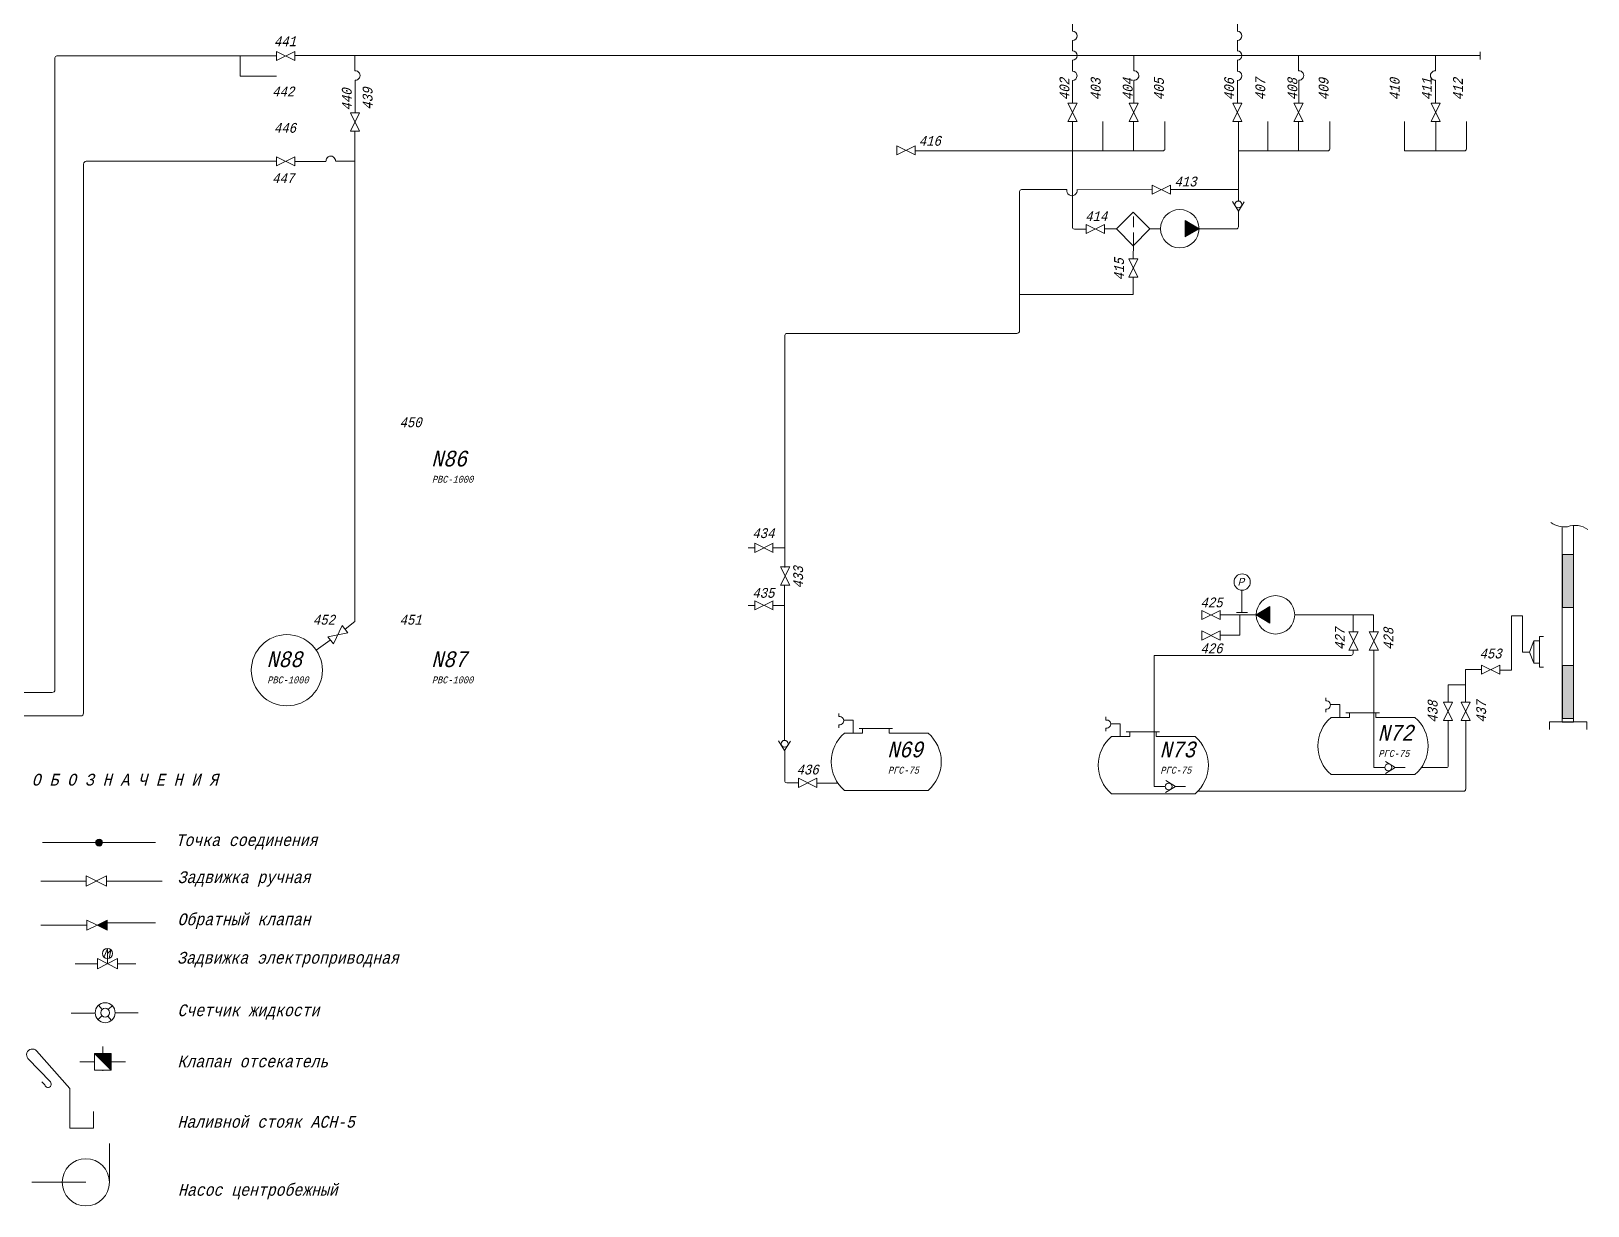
# Model space of a CAD drawing. Extents: x 25 to 789, y 11 to 578.
# Drawn here: x 356.4 to 633.5, y 14 to 223 of the extents above; entities that cross this region are included whole.
import ezdxf

# ---------------------------------------------------------------- set-up
doc = ezdxf.new("R2010")
doc.units = 0
doc.header["$MEASUREMENT"] = 0
doc.linetypes.add('ACAD_ISO03W100', pattern=[30, 12, -18])
doc.linetypes.add('HIDDEN', pattern=[9.525, 6.35, -3.175])
doc.layers.get('0').update_dxf_attribs({"linetype": 'CONTINUOUS'})
doc.layers.add('Aи95', color=1, linetype='CONTINUOUS')
doc.layers.add('Надписи', color=4, linetype='CONTINUOUS', lineweight=5)
doc.layers.add('Общие трубы', color=254, linetype='CONTINUOUS', lineweight=30)
doc.layers.get('0').off()
doc.styles.add('ARIAL_CYR', font='ARIAL.TTF', dxfattribs={"width": 0.9, "oblique": 15})
doc.styles.get("Standard").update_dxf_attribs({"font": 'COUR.TTF', "width": 0.8, "oblique": 7, "height": 2})

# ---------------------------------------------------------------- blocks, each defined once
blk = doc.blocks.new('EZADV')
blk.add_lwpolyline([(-3, 1.5), (-3, -1.5), (3, 1.5), (3, -1.5)], close=True)
for points in [[(-1, 2), (0, 4.5), (0, 3), (1, 4), (0.5, 1.5)], [(0, 0), (0, 3)]]:
    blk.add_lwpolyline(points)
blk.add_circle((0, 3), 1.5)
blk = doc.blocks.new('ZADVR')
blk.add_lwpolyline([(-1.5, 3), (1.5, 3), (-1.5, -3), (1.5, -3)], close=True)
blk = doc.blocks.new('CLAPOB')
blk.add_hatch(color=256).paths.add_polyline_path([(0.74, 1.67), (-0.71, 4.47), (0.74, 4.47), (2.19, 4.47)])
for points in [[(0.75, 1.5), (-0.75, 4.5), (2.25, 4.5)], [(0.75, 1.5), (-0.75, -1.5), (2.25, -1.5)], [(0.74, 1.67), (-0.71, 4.47), (0.74, 4.47), (2.19, 4.47)]]:
    blk.add_lwpolyline(points, close=True)

msp = doc.modelspace()

# ---------------------------------------------------------------- hatches: boundary and pattern name
at = {"layer": 'Надписи', "lineweight": 15}
h = msp.add_hatch(color=256, dxfattribs=at)
edge = h.paths.add_edge_path()
edge.add_arc((368.52, 78.63), 0.6, 0, 360)
msp.add_hatch(color=256, dxfattribs=at).paths.add_polyline_path([(367.7, 41.1), (370.67, 38.13), (370.67, 41.1)])
at = {"layer": 'Общие трубы', "lineweight": 20}
for points in [[(561.81, 186.41), (564.26, 187.88), (561.81, 189.34)], [(630.88, 129.89), (628.92, 129.89), (628.92, 120.48), (630.88, 120.48)], [(576.89, 117.7), (574.45, 119.17), (576.89, 120.63)], [(630.88, 110.14), (628.92, 110.14), (628.92, 100.73), (630.88, 100.73)]]:
    msp.add_hatch(color=256, dxfattribs=at).paths.add_polyline_path(points)

# ---------------------------------------------------------------- linework, layer by layer
at = {"layer": 'Aи95', "lineweight": 20}
for p, q in [((400.09, 219.43), (400.09, 217.8)), ((400.09, 219.43), (403.35, 217.8)), ((400.09, 217.8), (403.35, 219.43)), ((403.35, 219.43), (403.35, 217.8)), ((614.29, 219.37), (614.29, 217.99)), ((614.29, 218.69), (403.35, 218.7)), ((414.05, 218.71), (414.05, 215.98)), ((552.64, 218.69), (552.64, 215.98)), ((581.99, 218.69), (581.99, 215.98)), ((606.36, 218.69), (606.36, 215.98)), ((414.07, 214.3), (414.07, 208.52)), ((552.66, 214.3), (552.68, 210.25)), ((582.01, 214.3), (582.03, 210.25)), ((606.34, 214.3), (606.32, 210.25)), ((414.89, 208.52), (413.26, 208.52)), ((413.26, 205.26), (414.89, 208.52)), ((414.89, 205.26), (413.26, 208.52)), ((553.44, 210.22), (551.81, 210.22)), ((553.44, 206.96), (551.81, 210.22)), ((551.81, 206.96), (553.44, 210.22)), ((582.79, 210.22), (581.16, 210.22)), ((582.79, 206.96), (581.16, 210.22)), ((581.16, 206.96), (582.79, 210.22)), ((607.19, 206.96), (605.56, 210.22)), ((605.56, 206.96), (607.19, 210.22)), ((605.56, 210.22), (607.19, 210.22)), ((414.89, 205.26), (413.26, 205.26)), ((414.01, 118.01), (414.01, 205.24)), ((414.07, 206.89), (414.07, 206.89)), ((553.44, 206.96), (551.81, 206.96)), ((582.79, 206.96), (581.16, 206.96)), ((605.56, 206.96), (607.19, 206.96)), ((400.09, 199.89), (366.25, 199.89)), ((400.09, 200.7), (400.09, 199.07)), ((400.09, 200.7), (403.35, 199.07)), ((400.09, 199.07), (403.35, 200.7)), ((403.35, 200.7), (403.35, 199.07)), ((408.9, 199.86), (403.35, 199.86)), ((365.75, 101.68), (365.75, 199.39)), ((411.78, 117.28), (410.21, 113.99)), ((411.78, 117.28), (412.78, 115.99)), ((412.29, 116.63), (414.01, 118.01)), ((409.66, 114.69), (407.13, 112.89)), ((412.78, 115.99), (409.21, 115.28)), ((409.21, 115.28), (410.21, 113.99)), ((365.25, 101.18), (221.59, 101.18))]:
    msp.add_line(p, q, dxfattribs=at)
at = {"layer": 'Aи95', "linetype": 'ACAD_ISO03W100', "lineweight": 20}
msp.add_line((410.64, 199.89), (414.12, 199.89), dxfattribs=at)
at = {"layer": 'Aи95', "lineweight": 20}
msp.add_circle((401.94, 109.31), 6.33, dxfattribs=at)
for centre, radius, start, end in [((414.13, 215.14), 0.84, 266.1011, 95.1158), ((552.71, 215.14), 0.84, 266.1011, 95.1158), ((582.06, 215.14), 0.84, 266.1011, 95.1158), ((606.29, 215.14), 0.84, 84.8842, 273.8989), ((366.25, 199.39), 0.5, 90, 180), ((409.75, 199.95), 0.841, 355.7305, 184.2695), ((365.25, 101.68), 0.5, 270, 0)]:
    msp.add_arc(centre, radius, start, end, dxfattribs=at)
at = {"layer": 'Надписи', "lineweight": 15}
for p, q in [((358.47, 78.63), (378.57, 78.63)), ((366.22, 71.8), (358.17, 71.8)), ((369.82, 71.8), (379.77, 71.8)), ((366.36, 63.93), (358.17, 63.93)), ((369.94, 64.38), (378.57, 64.38)), ((368.21, 57.09), (364.28, 57.09)), ((371.81, 57.09), (375.08, 57.09)), ((367.79, 48.26), (363.58, 48.26)), ((369.03, 47.82), (368.33, 47.14)), ((368.41, 49.71), (369.08, 48.92)), ((370.07, 47.74), (370.71, 46.98)), ((370.16, 48.93), (370.9, 49.67)), ((371.35, 48.37), (375.46, 48.37)), ((367.7, 39.62), (365.11, 39.62)), ((370.67, 39.62), (373.21, 39.62)), ((370.36, 18.19), (370.36, 25.09)), ((366.16, 18.19), (356.56, 18.19))]:
    msp.add_line(p, q, dxfattribs=at)
msp.add_lwpolyline([(357.41, 41.56, 1.001001), (355.87, 40.21), (359.85, 36.05, -1.307527), (358.86, 35.51), (358.31, 36.05)], format="xyb", dxfattribs=at)
for points in [[(363.29, 34.88), (357.41, 41.56)], [(369.21, 41.1), (369.21, 42.35)], [(367.7, 41.1), (370.67, 38.13), (370.67, 41.1), (367.7, 41.1)], [(369.19, 38.13), (369.17, 38.02)], [(367.55, 30.78), (367.55, 27.84), (363.29, 27.84), (363.29, 34.88)]]:
    msp.add_lwpolyline(points, dxfattribs=at)
msp.add_lwpolyline([(367.7, 41.1), (367.7, 38.13), (370.67, 38.13), (370.67, 41.1)], close=True, dxfattribs=at)
for centre, radius in [((368.52, 78.63), 0.6), ((369.6, 48.37), 1.78), ((369.6, 48.37), 0.789), ((366.16, 18.19), 4.2)]:
    msp.add_circle(centre, radius, dxfattribs=at)
at = {"layer": 'Общие трубы', "lineweight": 20}
for p, q in [((541.73, 225.45), (541.73, 223.04)), ((571.08, 223.04), (571.08, 225.45)), ((541.73, 221.36), (541.73, 219.53)), ((571.08, 221.36), (571.08, 219.53)), ((360.67, 105.85), (360.67, 218.27)), ((400.09, 218.62), (361.02, 218.62)), ((393.63, 218.62), (393.63, 215.03)), ((541.73, 217.85), (541.73, 215.93)), ((571.08, 217.85), (571.08, 215.93)), ((400.09, 215.03), (393.63, 215.03)), ((541.73, 214.24), (541.73, 210.25)), ((571.08, 214.24), (571.08, 210.25)), ((542.55, 210.22), (540.91, 210.22)), ((540.91, 206.96), (542.55, 210.22)), ((542.55, 206.96), (540.91, 210.22)), ((571.89, 206.96), (570.26, 210.22)), ((570.26, 206.96), (571.89, 210.22)), ((571.89, 210.22), (570.26, 210.22)), ((542.55, 206.96), (540.91, 206.96)), ((541.73, 206.86), (541.73, 188.17)), ((547.13, 206.96), (547.13, 201.73)), ((552.62, 206.96), (552.62, 201.73)), ((558.18, 206.96), (558.18, 202.08)), ((571.89, 206.96), (570.26, 206.96)), ((571.3, 206.96), (571.3, 192.8)), ((576.48, 206.96), (576.48, 201.73)), ((581.97, 206.96), (581.97, 201.73)), ((587.53, 206.96), (587.53, 202.08)), ((600.85, 206.96), (600.84, 201.73)), ((606.38, 206.96), (606.38, 201.73)), ((611.85, 206.96), (611.85, 202.08)), ((510.48, 201), (513.74, 202.63)), ((510.48, 202.63), (513.74, 201)), ((510.48, 201), (510.48, 202.63)), ((513.74, 201), (513.74, 202.63)), ((513.69, 201.73), (557.83, 201.73)), ((571.3, 201.73), (587.18, 201.73)), ((611.5, 201.73), (600.84, 201.73)), ((532.34, 194.49), (532.34, 169.75)), ((540.72, 194.84), (532.69, 194.84)), ((555.94, 194.83), (542.56, 194.82)), ((555.94, 195.64), (555.94, 194.01)), ((559.2, 195.64), (555.94, 194.01)), ((559.2, 194.01), (555.94, 195.64)), ((559.2, 195.64), (559.2, 194.01)), ((571.3, 194.84), (559.2, 194.84)), ((571.26, 190.98), (570.19, 192.72)), ((571.26, 190.98), (572.32, 192.68)), ((547.43, 187.01), (544.17, 188.64)), ((547.43, 188.64), (544.17, 187.01)), ((544.17, 188.64), (544.17, 187.01)), ((547.43, 188.64), (547.43, 187.01)), ((552.53, 190.81), (549.55, 187.83)), ((555.51, 187.83), (552.53, 190.81)), ((561.81, 186.41), (561.81, 189.34)), ((561.81, 189.34), (564.26, 187.88)), ((571.26, 190.98), (571.28, 188.21)), ((544.17, 187.82), (542.08, 187.82)), ((547.43, 187.85), (549.58, 187.83)), ((549.55, 187.83), (552.53, 184.86)), ((552.53, 184.86), (555.51, 187.83)), ((555.5, 187.83), (557.41, 187.83)), ((564.26, 187.88), (561.81, 186.41)), ((564.26, 187.88), (570.93, 187.86)), ((552.59, 185.28), (552.57, 182.51)), ((553.38, 182.51), (551.75, 182.51)), ((551.75, 179.24), (553.38, 182.51)), ((553.38, 179.24), (551.75, 182.51)), ((553.38, 179.24), (551.75, 179.24)), ((552.56, 179.24), (552.56, 176.2)), ((552.56, 176.2), (532.34, 176.19)), ((531.84, 169.25), (490.93, 169.25)), ((490.58, 127.62), (490.58, 168.9)), ((628.91, 100.08), (628.91, 134.83)), ((630.89, 135.07), (630.89, 100.08)), ((485.24, 131.09), (484.01, 131.09)), ((485.24, 131.91), (488.5, 130.28)), ((485.24, 130.28), (488.5, 131.91)), ((485.24, 130.28), (485.24, 131.91)), ((488.44, 130.28), (488.44, 131.91)), ((488.44, 131.09), (490.58, 131.09)), ((489.79, 127.71), (491.42, 127.71)), ((489.79, 124.45), (491.42, 127.71)), ((491.42, 124.45), (489.79, 127.71)), ((628.92, 120.48), (628.92, 129.89)), ((628.92, 129.89), (630.88, 129.89)), ((630.88, 129.89), (630.88, 120.48)), ((489.79, 124.45), (491.42, 124.45)), ((490.52, 96.83), (490.52, 124.45)), ((571.9, 119.59), (571.9, 123.5)), ((485.24, 120.85), (484.01, 120.85)), ((485.24, 120.04), (488.5, 121.67)), ((485.24, 121.67), (488.5, 120.04)), ((485.24, 121.67), (485.24, 120.04)), ((488.44, 121.67), (488.44, 120.04)), ((488.44, 120.85), (490.52, 120.85)), ((568.02, 118.32), (564.76, 119.95)), ((568.02, 119.95), (564.76, 118.32)), ((564.76, 119.95), (564.76, 118.32)), ((568.02, 119.95), (568.02, 118.32)), ((574.56, 119.17), (568.04, 119.17)), ((570.92, 119.59), (572.88, 119.59)), ((571.53, 119.18), (571.53, 115.55)), ((576.89, 120.63), (574.45, 119.17)), ((574.45, 119.17), (576.89, 117.7)), ((576.89, 117.7), (576.89, 120.63)), ((581.3, 119.17), (595.34, 119.17)), ((591.72, 119.22), (591.72, 116.14)), ((595.34, 119.17), (595.34, 116.14)), ((630.88, 120.48), (628.92, 120.48)), ((619.85, 109.34), (619.85, 118.98)), ((619.85, 118.98), (621.82, 118.98)), ((621.82, 118.98), (621.82, 112.55)), ((564.76, 116.32), (564.76, 114.69)), ((568.02, 116.32), (564.76, 114.69)), ((568.02, 114.69), (564.76, 116.32)), ((568.02, 116.32), (568.02, 114.69)), ((571.53, 115.55), (568.02, 115.55)), ((590.93, 116.14), (592.56, 116.14)), ((590.93, 116.14), (592.56, 112.88)), ((592.56, 116.14), (590.93, 112.88)), ((596.2, 116.14), (594.57, 112.88)), ((594.57, 116.14), (596.2, 112.88)), ((594.57, 116.14), (596.2, 116.14)), ((623.06, 112.55), (623.86, 114.54)), ((623.86, 110.56), (623.86, 114.54)), ((623.86, 114.54), (624.88, 114.54)), ((623.86, 114.54), (623.86, 114.54)), ((624.88, 115.29), (624.88, 109.86)), ((624.88, 115.29), (625.58, 115.29)), ((556.27, 111.96), (591.34, 111.96)), ((556.27, 88.63), (556.27, 111.96)), ((590.93, 112.88), (592.56, 112.88)), ((591.69, 112.88), (591.69, 112.31)), ((594.57, 112.88), (596.2, 112.88)), ((595.37, 92.03), (595.37, 112.9)), ((621.82, 112.55), (623.06, 112.55)), ((623.06, 112.55), (623.86, 110.56)), ((611.66, 109.42), (611.66, 103.6)), ((614.52, 109.42), (611.66, 109.42)), ((614.52, 108.61), (614.52, 110.24)), ((614.52, 108.61), (617.78, 110.24)), ((614.52, 110.24), (617.78, 108.61)), ((617.75, 109.34), (619.85, 109.34)), ((617.78, 108.61), (617.78, 110.24)), ((624.88, 110.56), (623.86, 110.56)), ((624.88, 109.86), (625.58, 109.86)), ((628.92, 100.73), (628.92, 110.14)), ((628.92, 110.14), (630.88, 110.14)), ((630.88, 110.14), (630.88, 100.73)), ((247.55, 105.35), (360.17, 105.35)), ((608.62, 106.73), (608.62, 103.58)), ((611.69, 106.73), (608.62, 106.73)), ((586.8, 104.42), (586.8, 103.86)), ((589.3, 103.2), (587.65, 103.2)), ((589.3, 100.91), (589.3, 103.2)), ((607.76, 103.6), (609.39, 100.34)), ((609.39, 103.6), (607.76, 100.34)), ((609.39, 103.6), (607.76, 103.6)), ((612.54, 103.6), (610.91, 103.6)), ((612.54, 103.6), (610.91, 100.34)), ((610.91, 103.6), (612.54, 100.34)), ((500.19, 101.61), (500.19, 101.05)), ((502.69, 100.4), (501.03, 100.4)), ((502.69, 98.11), (502.69, 100.4)), ((547.7, 101.01), (547.7, 100.45)), ((550.2, 99.8), (548.55, 99.8)), ((550.2, 97.5), (550.2, 99.8)), ((586.8, 102.41), (586.8, 101.85)), ((587.79, 100.92), (591.02, 100.9)), ((590.37, 101.74), (596.35, 101.74)), ((591.02, 100.9), (591.02, 101.74)), ((595.74, 101.74), (595.74, 100.9)), ((602.65, 100.92), (595.74, 100.9)), ((609.39, 100.34), (607.76, 100.34)), ((608.62, 92.33), (608.62, 100.34)), ((612.54, 100.34), (610.91, 100.34)), ((611.72, 100.34), (611.72, 88.13)), ((626.65, 98.76), (626.65, 100.11)), ((626.65, 100.11), (629.95, 100.11)), ((630.89, 100.08), (628.91, 100.08)), ((630.88, 100.73), (628.92, 100.73)), ((633.25, 100.11), (629.95, 100.11)), ((633.25, 98.76), (633.25, 100.11)), ((500.19, 99.61), (500.19, 99.05)), ((501.17, 98.12), (504.4, 98.1)), ((503.76, 98.94), (509.73, 98.94)), ((504.4, 98.1), (504.4, 98.94)), ((509.12, 98.94), (509.12, 98.1)), ((516.04, 98.12), (509.12, 98.1)), ((547.7, 99.01), (547.7, 98.44)), ((548.69, 97.51), (551.92, 97.49)), ((551.27, 98.33), (557.25, 98.33)), ((551.92, 97.49), (551.92, 98.33)), ((556.64, 98.33), (556.64, 97.49)), ((563.55, 97.51), (556.64, 97.49)), ((490.52, 95.01), (489.45, 96.75)), ((490.52, 95.01), (491.58, 96.71)), ((490.54, 89.65), (490.54, 94.97)), ((597.31, 92.03), (595.37, 92.03)), ((599.16, 92.02), (597.42, 90.95)), ((599.16, 92.02), (597.46, 93.08)), ((608.27, 91.98), (603.81, 91.98)), ((492.94, 89.3), (490.89, 89.3)), ((493, 88.45), (496.26, 90.08)), ((493, 90.08), (496.26, 88.45)), ((493, 90.08), (493, 88.45)), ((496.26, 90.08), (496.26, 88.45)), ((499.94, 89.21), (496.3, 89.21)), ((560.06, 88.62), (558.36, 89.68)), ((587.79, 90.73), (602.69, 90.73)), ((501.17, 87.93), (516.08, 87.93)), ((548.69, 87.33), (563.59, 87.33)), ((558.21, 88.63), (556.27, 88.63)), ((560.06, 88.62), (558.32, 87.55)), ((611.36, 87.78), (564.04, 87.78))]:
    msp.add_line(p, q, dxfattribs=at)
at = {"layer": 'Общие трубы', "linetype": 'HIDDEN', "lineweight": 20, "ltscale": 0.3}
msp.add_line((552.59, 185.28), (552.59, 190.65), dxfattribs=at)
at = {"layer": 'Общие трубы', "linetype": 'ACAD_ISO03W100', "lineweight": 20}
for p, q in [((599.16, 92.02), (600.93, 92.02)), ((560.06, 88.62), (561.83, 88.62))]:
    msp.add_line(p, q, dxfattribs=at)
at = {"layer": 'Общие трубы', "lineweight": 20}
for centre, radius in [((560.84, 187.88), 3.42), ((571.26, 192.2), 0.609), ((571.94, 125), 1.45), ((577.87, 119.17), 3.42), ((490.52, 96.22), 0.609), ((597.94, 92.02), 0.609), ((558.85, 88.62), 0.609)]:
    msp.add_circle(centre, radius, dxfattribs=at)
for centre, radius, start, end in [((541.72, 222.2), 0.838, 270.9993, 89.0007), ((571.06, 222.2), 0.838, 270.9993, 89.0007), ((541.72, 218.69), 0.838, 270.9993, 89.0007), ((571.06, 218.69), 0.838, 270.9993, 89.0007), ((361.02, 218.27), 0.35, 90, 180), ((541.71, 215.09), 0.841, 271.1729, 88.8271), ((571.06, 215.09), 0.841, 271.1729, 88.8271), ((557.83, 202.08), 0.35, 270, 0), ((587.18, 202.08), 0.35, 270, 0), ((611.5, 202.08), 0.35, 270, 0), ((532.69, 194.49), 0.35, 90, 180), ((541.64, 194.69), 0.932, 170.5629, 8.5589), ((542.08, 188.17), 0.35, 180, 270), ((570.93, 188.21), 0.35, 269.882, 0.3231), ((490.93, 168.9), 0.35, 90, 180), ((531.84, 169.75), 0.5, 270.0099, 360), ((629.28, 138.96), 4.14, 234.698, 277.8081), ((631.17, 131.21), 3.88, 53.771, 109.9439), ((591.34, 112.31), 0.35, 270, 0), ((360.17, 105.85), 0.5, 270, 0), ((586.92, 103.13), 0.731, 260.8542, 99.1458), ((500.3, 100.33), 0.731, 260.8542, 99.1458), ((547.82, 99.73), 0.731, 260.8542, 99.1458), ((592.09, 95.83), 6.67, 130.1891, 229.8109), ((598.35, 95.83), 6.67, 310.1891, 49.8109), ((505.48, 93.03), 6.67, 130.1891, 229.8109), ((511.73, 93.03), 6.67, 310.1891, 49.8109), ((552.99, 92.42), 6.67, 130.1891, 229.8109), ((559.25, 92.42), 6.67, 310.1891, 49.8109), ((608.27, 92.33), 0.35, 270, 0), ((490.89, 89.65), 0.35, 180, 270), ((611.36, 88.13), 0.35, 270, 0)]:
    msp.add_arc(centre, radius, start, end, dxfattribs=at)

# ---------------------------------------------------------------- block references
at = {"layer": 'Надписи', "lineweight": 15, "xscale": 0.6, "yscale": 0.6, "zscale": 0.6}
for name, p, rotation in [('ZADVR', (368.02, 71.8), 90), ('CLAPOB', (367.26, 64.38), 270)]:
    msp.add_blockref(name, p, dxfattribs=dict(at, rotation=rotation))
msp.add_blockref('EZADV', (370.01, 57.09), dxfattribs=at)

# ---------------------------------------------------------------- texts
at = {"layer": 'Надписи', "lineweight": 15, "oblique": 15, "width": 0.75}
for s, height, p in [('441', 1.75, (399.62, 220.36)), ('442', 1.75, (399.31, 211.42)), ('446', 1.75, (399.62, 204.95)), ('416', 1.75, (514.38, 202.64)), ('447', 1.75, (399.31, 196.01)), ('413', 1.75, (559.88, 195.4)), ('414', 1.75, (543.99, 189.23)), ('450', 1.75, (421.98, 152.56)), ('N86', 2.8, (427.63, 145.57)), ('РВС-1000', 1.225, (427.75, 142.68)), ('434', 1.75, (484.76, 132.83)), ('435', 1.75, (484.76, 122.2)), ('425', 1.75, (564.51, 120.5)), ('452', 1.75, (406.56, 117.42)), ('451', 1.75, (421.98, 117.42)), ('426', 1.75, (564.51, 112.33)), ('N88', 2.8, (398.33, 109.87)), ('N87', 2.8, (427.63, 109.87)), ('453', 1.75, (614.17, 111.41)), ('РВС-1000', 1.225, (398.45, 106.98)), ('РВС-1000', 1.225, (427.75, 106.98)), ('N72', 2.8, (596.06, 96.78)), ('N69', 2.8, (508.78, 93.81)), ('N73', 2.8, (557.26, 93.81)), ('РГС-75', 1.225, (596.18, 93.89)), ('436', 1.75, (492.63, 90.76)), ('РГС-75', 1.225, (508.9, 90.91)), ('РГС-75', 1.225, (557.38, 90.91)), ('У С Л О В Н Ы Е    О Б О З Н А Ч Е Н И Я', 2.1, (326.54, 88.78)), (' Точка соединения', 2.1, (380.55, 78.03)), ('Задвижка ручная', 2.1, (382.47, 71.43)), ('Обратный клапан', 2.1, (382.47, 63.93)), ('Задвижка электроприводная', 2.1, (382.4, 57.09)), ('Счетчик жидкости', 2.1, (382.47, 47.75)), ('Клапан отсекатель', 2.1, (382.47, 38.65)), ('Наливной стояк АСН-5', 2.1, (382.46, 27.9)), ('Насос центробежный', 2.1, (382.56, 15.79))]:
    msp.add_text(s, height=height, dxfattribs=at).set_placement(p)
for s, p in [('439', (417.18, 209.05)), ('402', (541.19, 210.74)), ('403', (546.75, 210.74)), ('404', (552.45, 210.74)), ('405', (558.01, 210.74)), ('406', (570.5, 210.74)), ('407', (576.05, 210.74)), ('408', (581.76, 210.74)), ('409', (587.31, 210.74)), ('410', (599.96, 210.74)), ('411', (605.67, 210.74)), ('412', (611.22, 210.74)), ('440', (413.48, 208.89)), ('415', (550.91, 178.69)), ('433', (493.8, 123.86)), ('427', (590.21, 112.91)), ('428', (598.85, 112.91)), ('438', (606.71, 99.97)), ('437', (615.35, 99.97))]:
    msp.add_text(s, height=1.75, rotation=90, dxfattribs=at).set_placement(p)
at = {"layer": 'Общие трубы', "lineweight": 20, "style": 'ARIAL_CYR', "oblique": 15, "width": 0.9}
msp.add_text('P', height=1.4, rotation=360, dxfattribs=at).set_placement((571.12, 124.34))

doc.saveas('drawing.dxf')
